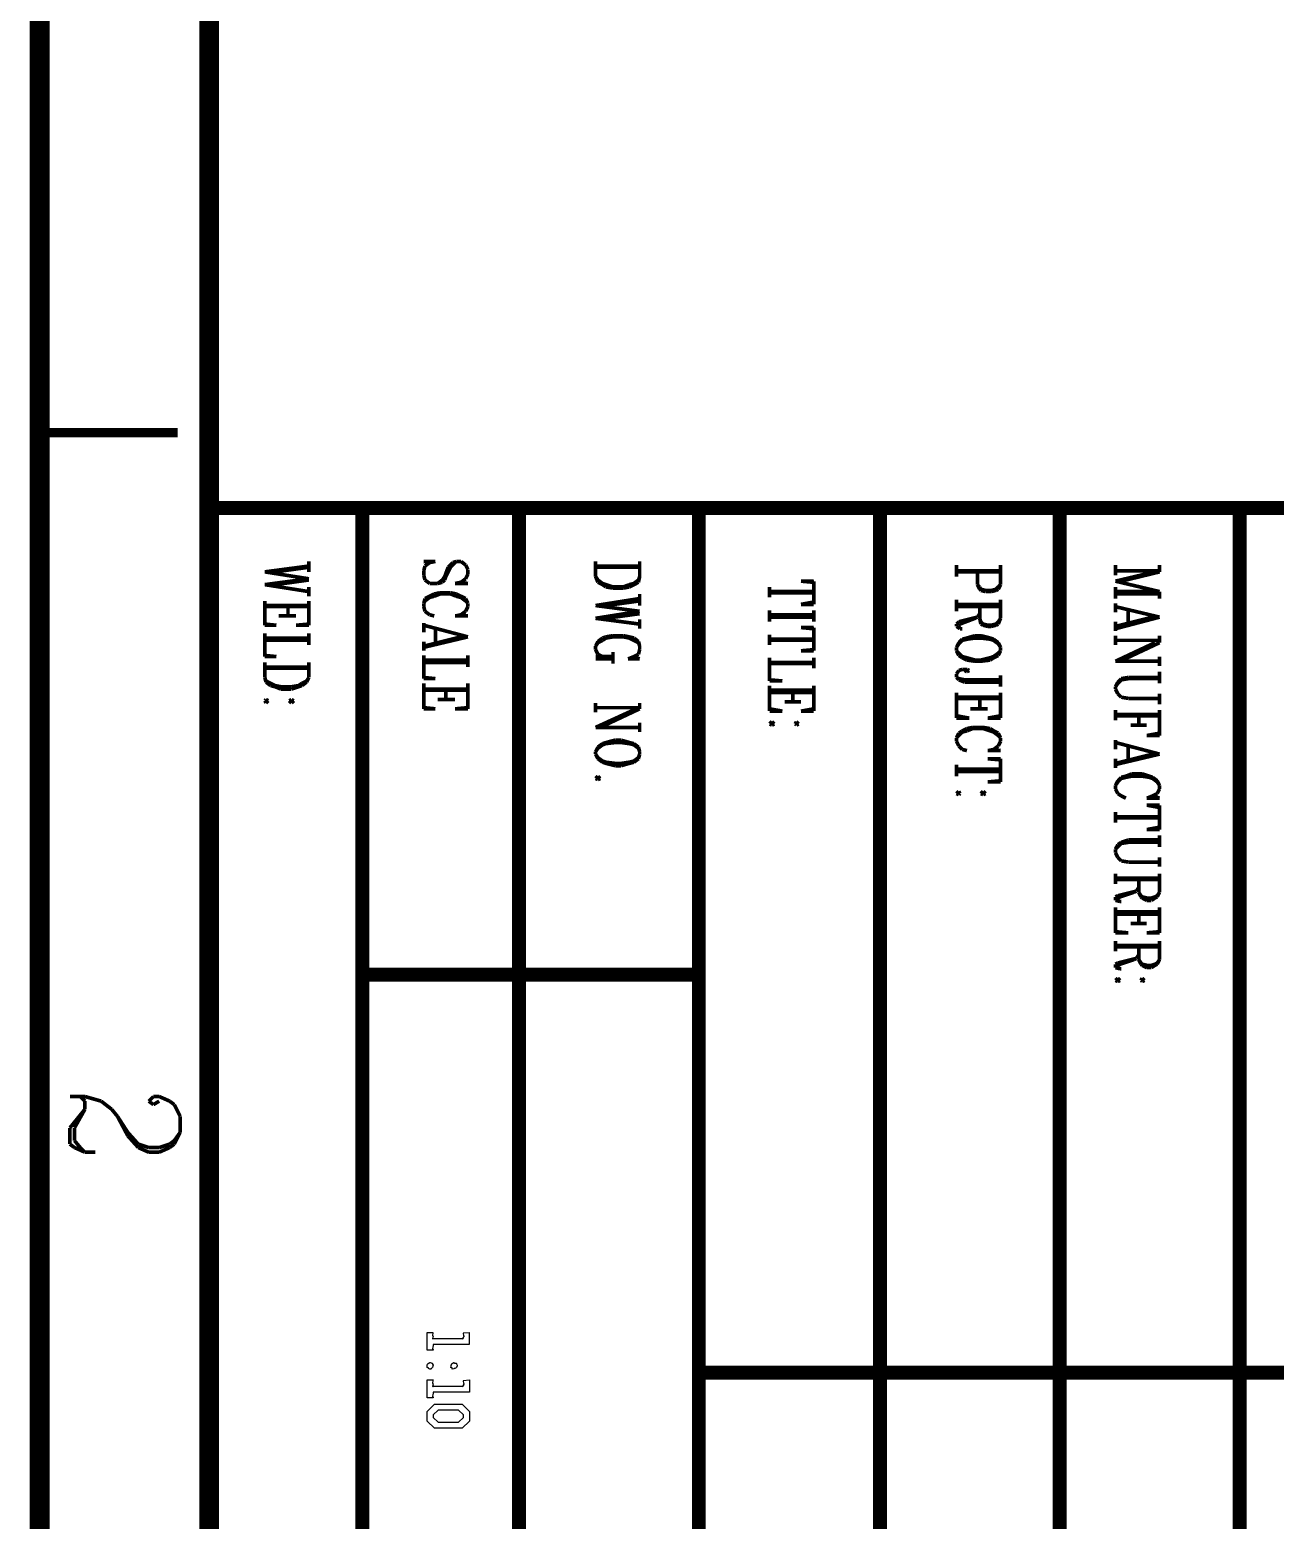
# Model space of a CAD drawing. Extents: x 0.1 to 11.6, y 0.3 to 16.2.
# Drawn here: x 0.141 to 1.929, y 2.727 to 4.867 of the extents above; entities that cross this region are included whole.
import ezdxf

# ---------------------------------------------------------------- set-up
doc = ezdxf.new("R2010")
doc.units = 0
doc.layers.get('0').update_dxf_attribs({"linetype": 'CONTINUOUS'})

msp = doc.modelspace()

# ---------------------------------------------------------------- linework, layer by layer
at = {"color": 0}
for points, const_width in [([(0.155003, 0.310004), (0.155003, 16.22)], 0.028333), ([(0.398329, 0.533311), (0.398329, 16.02)], 0.028333), ([(0.353353, 4.28836), (0.155003, 4.28836)], 0.013333), ([(3.34999, 4.18001), (0.398329, 4.18001)], 0.02), ([(0.618326, 4.18001), (0.618326, 0.533311)], 0.02), ([(0.843317, 4.18001), (0.843317, 0.533311)], 0.02), ([(1.10167, 4.18001), (1.10167, 0.531685)], 0.02), ([(1.36165, 0.531685), (1.36165, 4.18001)], 0.02), ([(1.62001, 0.531685), (1.62001, 4.18001)], 0.02), ([(1.87831, 0.513346), (1.87831, 4.18001)], 0.02), ([(0.541667, 4.09668), (0.478353, 4.08832)], 0.005208), ([(0.541667, 4.07835), (0.478353, 4.08832)], 0.005208), ([(0.541667, 4.095), (0.493326, 4.08832)], 0.005208), ([(0.541667, 4.10335), (0.541667, 4.08832)], 0.005208), ([(0.723307, 4.10335), (0.706651, 4.10335)], 0.005208), ([(0.706651, 4.10335), (0.715007, 4.10167)], 0.005208), ([(0.706651, 4.09), (0.708333, 4.09668)], 0.005208), ([(0.706651, 4.08333), (0.706651, 4.09)], 0.005208), ([(0.708333, 4.09668), (0.715007, 4.10167)], 0.005208), ([(0.715007, 4.10167), (0.723307, 4.10335)], 0.005208), ([(0.741644, 4.095), (0.736654, 4.08165)], 0.005208), ([(0.745008, 4.095), (0.738336, 4.08165)], 0.005208), ([(0.745008, 4.09831), (0.741644, 4.095)], 0.005208), ([(0.748318, 4.10167), (0.745008, 4.09831)], 0.005208), ([(0.748318, 4.09831), (0.745008, 4.095)], 0.005208), ([(0.75331, 4.10335), (0.748318, 4.10167)], 0.005208), ([(0.75331, 4.10335), (0.748318, 4.09831)], 0.005208), ([(0.759983, 4.10335), (0.75331, 4.10335)], 0.005208), ([(0.766656, 4.09831), (0.759983, 4.10335)], 0.005208), ([(0.770019, 4.09169), (0.766656, 4.09831)], 0.005208), ([(0.766656, 4.07835), (0.770019, 4.08501)], 0.005208), ([(0.770019, 4.08501), (0.770019, 4.09169)], 0.005208), ([(0.953342, 4.08165), (0.953342, 4.10335)], 0.005208), ([(1.01666, 4.09668), (0.953342, 4.09668)], 0.005208), ([(1.01666, 4.095), (0.953342, 4.095)], 0.005208), ([(1.01666, 4.10335), (1.01666, 4.08165)], 0.005208), ([(1.47168, 4.09831), (1.47168, 4.08165)], 0.005208), ([(1.535, 4.09), (1.47168, 4.09)], 0.005208), ([(1.535, 4.08832), (1.47168, 4.08832)], 0.005208), ([(1.50168, 4.06999), (1.50168, 4.08832)], 0.005208), ([(1.535, 4.09831), (1.535, 4.06999)], 0.005208), ([(1.69997, 4.09831), (1.69997, 4.08333)], 0.005208), ([(1.76335, 4.09), (1.69997, 4.09)], 0.005208), ([(1.76335, 4.09), (1.69997, 4.07497)], 0.005208), ([(1.76335, 4.08832), (1.70833, 4.07497)], 0.005208), ([(1.76335, 4.09831), (1.76335, 4.08832)], 0.005208), ([(0.541667, 4.07835), (0.478353, 4.06999)], 0.005208), ([(0.541667, 4.06), (0.478353, 4.06999)], 0.005208), ([(0.541667, 4.07667), (0.493326, 4.06999)], 0.005208), ([(0.541667, 4.06668), (0.541667, 4.05333)], 0.005208), ([(0.708333, 4.07667), (0.706651, 4.08333)], 0.005208), ([(0.715007, 4.07167), (0.708333, 4.07667)], 0.005208), ([(0.726671, 4.07167), (0.715007, 4.07167)], 0.005208), ([(0.733344, 4.07667), (0.726671, 4.07167)], 0.005208), ([(0.733344, 4.07335), (0.726671, 4.07167)], 0.005208), ([(0.736654, 4.08165), (0.733344, 4.07667)], 0.005208), ([(0.736654, 4.07667), (0.733344, 4.07335)], 0.005208), ([(0.738336, 4.08165), (0.736654, 4.07667)], 0.005208), ([(0.751682, 4.07167), (0.759983, 4.07335)], 0.005208), ([(0.770019, 4.07167), (0.751682, 4.07167)], 0.005208), ([(0.759983, 4.07335), (0.766656, 4.07835)], 0.005208), ([(0.759983, 4.07335), (0.770019, 4.07167)], 0.005208), ([(0.956651, 4.07335), (0.953342, 4.08165)], 0.005208), ([(0.956651, 4.07667), (0.953342, 4.08165)], 0.005208), ([(0.963325, 4.07167), (0.956651, 4.07667)], 0.005208), ([(0.963325, 4.06999), (0.956651, 4.07335)], 0.005208), ([(0.968317, 4.06999), (0.963325, 4.07167)], 0.005208), ([(0.968317, 4.06668), (0.963325, 4.06999)], 0.005208), ([(0.978353, 4.06668), (0.968317, 4.06999)], 0.005208), ([(0.978353, 4.065), (0.968317, 4.06668)], 0.005208), ([(0.993326, 4.06668), (0.978353, 4.06668)], 0.005208), ([(0.993326, 4.065), (0.978353, 4.065)], 0.005208), ([(1.00168, 4.06999), (0.993326, 4.06668)], 0.005208), ([(1.00168, 4.06668), (0.993326, 4.065)], 0.005208), ([(1.00836, 4.07167), (1.00168, 4.06999)], 0.005208), ([(1.00836, 4.06999), (1.00168, 4.06668)], 0.005208), ([(1.01497, 4.07667), (1.00836, 4.07167)], 0.005208), ([(1.01497, 4.07335), (1.00836, 4.06999)], 0.005208), ([(1.01666, 4.08165), (1.01497, 4.07335)], 0.005208), ([(1.01666, 4.08165), (1.01497, 4.07667)], 0.005208), ([(1.20334, 4.06668), (1.20334, 4.05165)], 0.005208), ([(1.26666, 4.07335), (1.24832, 4.07497)], 0.005208), ([(1.24832, 4.07497), (1.26666, 4.07497)], 0.005208), ([(1.26666, 4.07497), (1.26666, 4.04167)], 0.005208), ([(1.50499, 4.06332), (1.50168, 4.06999)], 0.005208), ([(1.50499, 4.06668), (1.50168, 4.06999)], 0.005208), ([(1.50667, 4.06332), (1.50499, 4.06668)], 0.005208), ([(1.53168, 4.06668), (1.52832, 4.06332)], 0.005208), ([(1.535, 4.06999), (1.53168, 4.06332)], 0.005208), ([(1.535, 4.06999), (1.53168, 4.06668)], 0.005208), ([(1.76335, 4.06), (1.69997, 4.07497)], 0.005208), ([(1.69997, 4.06668), (1.69997, 4.05003)], 0.005208), ([(0.478353, 4.04665), (0.478353, 4.01167)], 0.005208), ([(0.541667, 4.04665), (0.541667, 4.01167)], 0.005208), ([(0.708333, 4.05003), (0.706651, 4.04335)], 0.005208), ([(0.708333, 4.04665), (0.706651, 4.04335)], 0.005208), ([(0.706651, 4.04335), (0.706651, 4.03836)], 0.005208), ([(0.715007, 4.05333), (0.708333, 4.05003)], 0.005208), ([(0.715007, 4.05165), (0.708333, 4.04665)], 0.005208), ([(0.721679, 4.05664), (0.715007, 4.05333)], 0.005208), ([(0.721679, 4.05333), (0.715007, 4.05165)], 0.005208), ([(0.729981, 4.05832), (0.721679, 4.05664)], 0.005208), ([(0.729981, 4.05664), (0.721679, 4.05333)], 0.005208), ([(0.745008, 4.05832), (0.729981, 4.05832)], 0.005208), ([(0.745008, 4.05664), (0.729981, 4.05664)], 0.005208), ([(0.75331, 4.05664), (0.745008, 4.05832)], 0.005208), ([(0.75331, 4.05333), (0.745008, 4.05664)], 0.005208), ([(0.759983, 4.05333), (0.75331, 4.05664)], 0.005208), ([(0.759983, 4.05165), (0.75331, 4.05333)], 0.005208), ([(0.766656, 4.05003), (0.759983, 4.05333)], 0.005208), ([(0.766656, 4.04665), (0.759983, 4.05165)], 0.005208), ([(0.770019, 4.04335), (0.766656, 4.05003)], 0.005208), ([(0.770019, 4.04335), (0.766656, 4.04665)], 0.005208), ([(0.770019, 4.03836), (0.770019, 4.04335)], 0.005208), ([(1.01666, 4.05003), (0.953342, 4.03999)], 0.005208), ([(1.01666, 4.04665), (0.968317, 4.03999)], 0.005208), ([(1.01666, 4.05664), (1.01666, 4.03999)], 0.005208), ([(1.26666, 4.06), (1.20334, 4.06)], 0.005208), ([(1.26666, 4.05832), (1.20334, 4.05832)], 0.005208), ([(1.24832, 4.04167), (1.26666, 4.04497)], 0.005208), ([(1.47168, 4.04833), (1.47168, 4.03168)], 0.005208), ([(1.50667, 4.06168), (1.50499, 4.06332)], 0.005208), ([(1.51335, 4.06168), (1.50667, 4.06332)], 0.005208), ([(1.51335, 4.06), (1.50667, 4.06168)], 0.005208), ([(1.52165, 4.06168), (1.51335, 4.06168)], 0.005208), ([(1.52165, 4.06), (1.51335, 4.06)], 0.005208), ([(1.52832, 4.06332), (1.52165, 4.06168)], 0.005208), ([(1.52832, 4.06168), (1.52165, 4.06)], 0.005208), ([(1.53168, 4.06332), (1.52832, 4.06168)], 0.005208), ([(1.535, 4.04833), (1.535, 4.02165)], 0.005208), ([(1.76335, 4.06), (1.69997, 4.06)], 0.005208), ([(1.76335, 4.05664), (1.69997, 4.05664)], 0.005208), ([(1.69997, 4.04335), (1.69997, 4.03)], 0.005208), ([(1.76335, 4.06), (1.76335, 4.05003)], 0.005208), ([(0.541667, 4.03999), (0.478353, 4.03999)], 0.005208), ([(0.541667, 4.03836), (0.478353, 4.03836)], 0.005208), ([(0.523329, 4.02501), (0.498318, 4.02501)], 0.005208), ([(0.511664, 4.03836), (0.511664, 4.02501)], 0.005208), ([(0.706651, 4.03836), (0.708333, 4.03168)], 0.005208), ([(0.708333, 4.03168), (0.715007, 4.02669)], 0.005208), ([(0.715007, 4.02669), (0.721679, 4.02501)], 0.005208), ([(0.759983, 4.02669), (0.751682, 4.02501)], 0.005208), ([(0.751682, 4.02501), (0.770019, 4.02501)], 0.005208), ([(0.759983, 4.02669), (0.766656, 4.03168)], 0.005208), ([(0.770019, 4.02501), (0.759983, 4.02669)], 0.005208), ([(0.766656, 4.03168), (0.770019, 4.03836)], 0.005208), ([(1.01666, 4.03168), (0.953342, 4.03999)], 0.005208), ([(1.01666, 4.03168), (0.953342, 4.02165)], 0.005208), ([(1.01666, 4.01335), (0.953342, 4.02165)], 0.005208), ([(1.01666, 4.02832), (0.968317, 4.02165)], 0.005208), ([(1.20334, 4.03331), (1.20334, 4.01665)], 0.005208), ([(1.26666, 4.02669), (1.20334, 4.02669)], 0.005208), ([(1.26666, 4.02333), (1.20334, 4.02333)], 0.005208), ([(1.26666, 4.04167), (1.24832, 4.04167)], 0.005208), ([(1.26666, 4.03331), (1.26666, 4.01665)], 0.005208), ([(1.535, 4.04167), (1.47168, 4.04167)], 0.005208), ([(1.535, 4.03836), (1.47168, 4.03836)], 0.005208), ([(1.49501, 4.02165), (1.47499, 4.01665)], 0.005208), ([(1.49832, 4.02165), (1.47667, 4.01335)], 0.005208), ([(1.50168, 4.02333), (1.49501, 4.02165)], 0.005208), ([(1.50168, 4.02333), (1.49832, 4.02165)], 0.005208), ([(1.50499, 4.02832), (1.50168, 4.02333)], 0.005208), ([(1.50499, 4.02165), (1.50499, 4.03836)], 0.005208), ([(1.50667, 4.01335), (1.50499, 4.02165)], 0.005208), ([(1.50667, 4.01665), (1.50499, 4.02165)], 0.005208), ([(1.535, 4.02165), (1.53168, 4.01335)], 0.005208), ([(1.535, 4.02165), (1.53168, 4.01665)], 0.005208), ([(1.76335, 4.02333), (1.69997, 4.03836)], 0.005208), ([(1.76335, 4.02333), (1.69997, 4.00667)], 0.005208), ([(1.75331, 4.02333), (1.69997, 4.00999)], 0.005208), ([(1.71832, 4.035), (1.71832, 4.01335)], 0.005208), ([(0.495008, 4.01167), (0.478353, 4.01335)], 0.005208), ([(0.478353, 4.01167), (0.495008, 4.01167)], 0.005208), ([(0.478353, 4), (0.478353, 3.96669)], 0.005208), ([(0.523329, 4.01167), (0.541667, 4.01335)], 0.005208), ([(0.541667, 4.01167), (0.523329, 4.01167)], 0.005208), ([(0.541667, 4), (0.541667, 3.98335)], 0.005208), ([(0.706651, 4.01497), (0.706651, 4.00168)], 0.005208), ([(0.770019, 3.99501), (0.706651, 4.01167)], 0.005208), ([(0.723307, 4.00667), (0.723307, 3.98665)], 0.005208), ([(1.01666, 4.02001), (1.01666, 4.00667)], 0.005208), ([(1.26666, 4.00667), (1.24832, 4.00836)], 0.005208), ([(1.24832, 4.00836), (1.26666, 4.00836)], 0.005208), ([(1.26666, 4.00836), (1.26666, 3.97499)], 0.005208), ([(1.47499, 4.01665), (1.47168, 4.01335)], 0.005208), ([(1.47168, 4.01335), (1.47168, 4.00999)], 0.005208), ([(1.47168, 4.00999), (1.47667, 4.00667)], 0.005208), ([(1.47667, 4.01335), (1.47499, 4.01167)], 0.005208), ([(1.47499, 4.01167), (1.47499, 4.00999)], 0.005208), ([(1.47499, 4.00999), (1.47667, 4.00667)], 0.005208), ([(1.47667, 4.00667), (1.47999, 4.00667)], 0.005208), ([(1.50999, 4.01335), (1.50667, 4.01665)], 0.005208), ([(1.50999, 4.01167), (1.50667, 4.01335)], 0.005208), ([(1.51665, 4.01167), (1.50999, 4.01335)], 0.005208), ([(1.51665, 4.00999), (1.50999, 4.01167)], 0.005208), ([(1.52165, 4.01167), (1.51665, 4.01167)], 0.005208), ([(1.52165, 4.00999), (1.51665, 4.00999)], 0.005208), ([(1.52832, 4.01335), (1.52165, 4.01167)], 0.005208), ([(1.52832, 4.01167), (1.52165, 4.00999)], 0.005208), ([(1.53168, 4.01665), (1.52832, 4.01335)], 0.005208), ([(1.53168, 4.01335), (1.52832, 4.01167)], 0.005208), ([(1.69997, 4.01665), (1.69997, 4.00331)], 0.005208), ([(0.541667, 3.99333), (0.478353, 3.99333)], 0.005208), ([(0.541667, 3.99001), (0.478353, 3.99001)], 0.005208), ([(0.770019, 3.99501), (0.706651, 3.97999)], 0.005208), ([(0.759983, 3.99501), (0.706651, 3.98167)], 0.005208), ([(0.706651, 3.98833), (0.706651, 3.97499)], 0.005208), ([(0.956651, 3.98833), (0.953342, 3.98167)], 0.005208), ([(0.956651, 3.98665), (0.953342, 3.98167)], 0.005208), ([(0.953342, 3.98167), (0.953342, 3.97667)], 0.005208), ([(0.963325, 3.99333), (0.956651, 3.98833)], 0.005208), ([(0.963325, 3.99001), (0.956651, 3.98665)], 0.005208), ([(0.968317, 3.99501), (0.963325, 3.99333)], 0.005208), ([(0.968317, 3.99333), (0.963325, 3.99001)], 0.005208), ([(0.978353, 3.99669), (0.968317, 3.99501)], 0.005208), ([(0.978353, 3.99501), (0.968317, 3.99333)], 0.005208), ([(0.993326, 3.99669), (0.978353, 3.99669)], 0.005208), ([(0.993326, 3.99501), (0.978353, 3.99501)], 0.005208), ([(1.00168, 3.99501), (0.993326, 3.99669)], 0.005208), ([(1.00168, 3.99333), (0.993326, 3.99501)], 0.005208), ([(1.00836, 3.99333), (1.00168, 3.99501)], 0.005208), ([(1.00836, 3.99001), (1.00168, 3.99333)], 0.005208), ([(1.01497, 3.98833), (1.00836, 3.99333)], 0.005208), ([(1.01497, 3.98665), (1.00836, 3.99001)], 0.005208), ([(1.01666, 3.98167), (1.01497, 3.98833)], 0.005208), ([(1.01666, 3.98167), (1.01497, 3.98665)], 0.005208), ([(1.01666, 3.97667), (1.01666, 3.98167)], 0.005208), ([(1.20334, 3.99832), (1.20334, 3.98335)], 0.005208), ([(1.26666, 3.99164), (1.20334, 3.99164)], 0.005208), ([(1.26666, 3.99001), (1.20334, 3.99001)], 0.005208), ([(1.47499, 3.98665), (1.47168, 3.97999)], 0.005208), ([(1.47499, 3.98503), (1.47168, 3.97999)], 0.005208), ([(1.47168, 3.97999), (1.47168, 3.97499)], 0.005208), ([(1.47999, 3.99164), (1.47499, 3.98665)], 0.005208), ([(1.47999, 3.99001), (1.47499, 3.98503)], 0.005208), ([(1.48665, 3.99333), (1.47999, 3.99164)], 0.005208), ([(1.48665, 3.99164), (1.47999, 3.99001)], 0.005208), ([(1.49832, 3.99669), (1.48665, 3.99333)], 0.005208), ([(1.49832, 3.99333), (1.48665, 3.99164)], 0.005208), ([(1.50667, 3.99669), (1.49832, 3.99669)], 0.005208), ([(1.50667, 3.99333), (1.49832, 3.99333)], 0.005208), ([(1.52001, 3.99333), (1.50667, 3.99669)], 0.005208), ([(1.52001, 3.99164), (1.50667, 3.99333)], 0.005208), ([(1.52501, 3.99164), (1.52001, 3.99333)], 0.005208), ([(1.52501, 3.99001), (1.52001, 3.99164)], 0.005208), ([(1.53168, 3.98665), (1.52501, 3.99164)], 0.005208), ([(1.53168, 3.98503), (1.52501, 3.99001)], 0.005208), ([(1.535, 3.97999), (1.53168, 3.98665)], 0.005208), ([(1.535, 3.97999), (1.53168, 3.98503)], 0.005208), ([(1.535, 3.97499), (1.535, 3.97999)], 0.005208), ([(1.69997, 3.99669), (1.69997, 3.98335)], 0.005208), ([(1.76335, 3.99001), (1.69997, 3.99001)], 0.005208), ([(1.75667, 3.98665), (1.69997, 3.96001)], 0.005208), ([(1.76335, 3.98665), (1.70665, 3.96001)], 0.005208), ([(1.76335, 3.99669), (1.76335, 3.98665)], 0.005208), ([(0.495008, 3.96669), (0.478353, 3.96832)], 0.005208), ([(0.478353, 3.96669), (0.495008, 3.96669)], 0.005208), ([(0.478353, 3.93668), (0.478353, 3.95833)], 0.005208), ([(0.541667, 3.95833), (0.541667, 3.93668)], 0.005208), ([(0.706651, 3.96832), (0.706651, 3.935)], 0.005208), ([(0.770019, 3.96164), (0.706651, 3.96164)], 0.005208), ([(0.770019, 3.95833), (0.706651, 3.95833)], 0.005208), ([(0.770019, 3.96832), (0.770019, 3.95167)], 0.005208), ([(0.953342, 3.97667), (0.956651, 3.97)], 0.005208), ([(0.978353, 3.96669), (0.953342, 3.96669)], 0.005208), ([(0.978353, 3.96332), (0.953342, 3.96332)], 0.005208), ([(0.956651, 3.97), (0.963325, 3.96669)], 0.005208), ([(0.978353, 3.97331), (0.978353, 3.95665)], 0.005208), ([(1.00836, 3.96669), (1, 3.96332)], 0.005208), ([(1, 3.96332), (1.01666, 3.96332)], 0.005208), ([(1.00836, 3.96669), (1.01497, 3.97)], 0.005208), ([(1.01666, 3.96332), (1.00836, 3.96669)], 0.005208), ([(1.01497, 3.97), (1.01666, 3.97667)], 0.005208), ([(1.20334, 3.965), (1.20334, 3.93164)], 0.005208), ([(1.26666, 3.95833), (1.20334, 3.95833)], 0.005208), ([(1.26666, 3.95665), (1.20334, 3.95665)], 0.005208), ([(1.24832, 3.97499), (1.26666, 3.97667)], 0.005208), ([(1.26666, 3.97499), (1.24832, 3.97499)], 0.005208), ([(1.26666, 3.965), (1.26666, 3.94997)], 0.005208), ([(1.47168, 3.97499), (1.47499, 3.96832)], 0.005208), ([(1.47168, 3.97499), (1.47499, 3.97168)], 0.005208), ([(1.47499, 3.97168), (1.47999, 3.96669)], 0.005208), ([(1.47499, 3.96832), (1.47999, 3.965)], 0.005208), ([(1.47999, 3.96669), (1.48665, 3.965)], 0.005208), ([(1.47999, 3.965), (1.48665, 3.96164)], 0.005208), ([(1.48665, 3.965), (1.49832, 3.96164)], 0.005208), ([(1.48665, 3.96164), (1.49832, 3.96001)], 0.005208), ([(1.49832, 3.96164), (1.50667, 3.96164)], 0.005208), ([(1.49832, 3.96001), (1.50667, 3.96001)], 0.005208), ([(1.50667, 3.96164), (1.52001, 3.965)], 0.005208), ([(1.50667, 3.96001), (1.52001, 3.96164)], 0.005208), ([(1.52001, 3.965), (1.52501, 3.96669)], 0.005208), ([(1.52001, 3.96164), (1.52501, 3.965)], 0.005208), ([(1.52501, 3.96669), (1.53168, 3.97168)], 0.005208), ([(1.52501, 3.965), (1.53168, 3.96832)], 0.005208), ([(1.53168, 3.96832), (1.535, 3.97499)], 0.005208), ([(1.53168, 3.97168), (1.535, 3.97499)], 0.005208), ([(1.76335, 3.96001), (1.69997, 3.96001)], 0.005208), ([(1.76335, 3.96669), (1.76335, 3.95335)], 0.005208), ([(0.541667, 3.95167), (0.478353, 3.95167)], 0.005208), ([(0.541667, 3.94997), (0.478353, 3.94997)], 0.005208), ([(0.479981, 3.93001), (0.478353, 3.93668)], 0.005208), ([(0.479981, 3.93164), (0.478353, 3.93668)], 0.005208), ([(0.541667, 3.93668), (0.538357, 3.93001)], 0.005208), ([(0.541667, 3.93668), (0.538357, 3.93164)], 0.005208), ([(0.723307, 3.935), (0.706651, 3.93668)], 0.005208), ([(1.47168, 3.94168), (1.47499, 3.94667)], 0.005208), ([(1.47168, 3.93668), (1.47168, 3.94168)], 0.005208), ([(1.47499, 3.93332), (1.47168, 3.93668)], 0.005208), ([(1.47499, 3.935), (1.47168, 3.93668)], 0.005208), ([(1.47499, 3.94667), (1.47999, 3.94835)], 0.005208), ([(1.47999, 3.94835), (1.48665, 3.94835)], 0.005208), ([(1.48665, 3.94499), (1.48335, 3.94667)], 0.005208), ([(1.48665, 3.94835), (1.49001, 3.94667)], 0.005208), ([(1.49001, 3.94667), (1.48665, 3.94499)], 0.005208), ([(1.535, 3.94), (1.535, 3.92333)], 0.005208), ([(1.71832, 3.93668), (1.70833, 3.935)], 0.005208), ([(1.76335, 3.93668), (1.71832, 3.93668)], 0.005208), ([(1.76335, 3.94499), (1.76335, 3.92833)], 0.005208), ([(0.486654, 3.92833), (0.479981, 3.93164)], 0.005208), ([(0.486654, 3.92503), (0.479981, 3.93001)], 0.005208), ([(0.493326, 3.92503), (0.486654, 3.92833)], 0.005208), ([(0.493326, 3.92333), (0.486654, 3.92503)], 0.005208), ([(0.501682, 3.92333), (0.493326, 3.92503)], 0.005208), ([(0.501682, 3.91997), (0.493326, 3.92333)], 0.005208), ([(0.516656, 3.92333), (0.501682, 3.92333)], 0.005208), ([(0.516656, 3.91997), (0.501682, 3.91997)], 0.005208), ([(0.526693, 3.92503), (0.516656, 3.92333)], 0.005208), ([(0.526693, 3.92333), (0.516656, 3.91997)], 0.005208), ([(0.531685, 3.92833), (0.526693, 3.92503)], 0.005208), ([(0.531685, 3.92503), (0.526693, 3.92333)], 0.005208), ([(0.538357, 3.93164), (0.531685, 3.92833)], 0.005208), ([(0.538357, 3.93001), (0.531685, 3.92503)], 0.005208), ([(0.706651, 3.935), (0.723307, 3.935)], 0.005208), ([(0.706651, 3.92833), (0.706651, 3.89165)], 0.005208), ([(0.770019, 3.91997), (0.706651, 3.91997)], 0.005208), ([(0.770019, 3.91835), (0.706651, 3.91835)], 0.005208), ([(0.738336, 3.91835), (0.738336, 3.905)], 0.005208), ([(0.770019, 3.92833), (0.770019, 3.89165)], 0.005208), ([(1.22168, 3.93164), (1.20334, 3.93332)], 0.005208), ([(1.20334, 3.93164), (1.22168, 3.93164)], 0.005208), ([(1.20334, 3.92503), (1.20334, 3.88835)], 0.005208), ([(1.26666, 3.91835), (1.20334, 3.91835)], 0.005208), ([(1.26666, 3.91499), (1.20334, 3.91499)], 0.005208), ([(1.23665, 3.91499), (1.23665, 3.90169)], 0.005208), ([(1.26666, 3.92503), (1.26666, 3.88835)], 0.005208), ([(1.47168, 3.91499), (1.47168, 3.87831)], 0.005208), ([(1.48335, 3.93332), (1.47499, 3.935)], 0.005208), ([(1.48335, 3.93001), (1.47499, 3.93332)], 0.005208), ([(1.535, 3.93332), (1.48335, 3.93332)], 0.005208), ([(1.535, 3.93001), (1.48335, 3.93001)], 0.005208), ([(1.535, 3.91499), (1.535, 3.87831)], 0.005208), ([(1.70335, 3.93001), (1.69997, 3.92333)], 0.005208), ([(1.70335, 3.92833), (1.69997, 3.92333)], 0.005208), ([(1.69997, 3.92333), (1.69997, 3.91997)], 0.005208), ([(1.69997, 3.91997), (1.70335, 3.91336)], 0.005208), ([(1.70833, 3.935), (1.70335, 3.93001)], 0.005208), ([(1.70833, 3.93332), (1.70335, 3.92833)], 0.005208), ([(1.71832, 3.935), (1.70833, 3.93332)], 0.005208), ([(1.76335, 3.935), (1.71832, 3.935)], 0.005208), ([(0.479981, 3.905), (0.478353, 3.90332)], 0.005208), ([(0.478353, 3.90332), (0.479981, 3.90001)], 0.005208), ([(0.483344, 3.90332), (0.479981, 3.905)], 0.005208), ([(0.479981, 3.90001), (0.483344, 3.90332)], 0.005208), ([(0.516656, 3.905), (0.513346, 3.90332)], 0.005208), ([(0.513346, 3.90332), (0.516656, 3.90001)], 0.005208), ([(0.520019, 3.90332), (0.516656, 3.905)], 0.005208), ([(0.516656, 3.90001), (0.520019, 3.90332)], 0.005208), ([(0.723307, 3.89165), (0.706651, 3.89333)], 0.005208), ([(0.751682, 3.905), (0.726671, 3.905)], 0.005208), ([(0.751682, 3.89165), (0.770019, 3.89333)], 0.005208), ([(0.953342, 3.90001), (0.953342, 3.88667)], 0.005208), ([(1.01666, 3.89333), (0.953342, 3.89333)], 0.005208), ([(1.01666, 3.90001), (1.01666, 3.89165)], 0.005208), ([(1.24832, 3.90169), (1.22499, 3.90169)], 0.005208), ([(1.535, 3.90831), (1.47168, 3.90831)], 0.005208), ([(1.535, 3.90668), (1.47168, 3.90668)], 0.005208), ([(1.50499, 3.90668), (1.50499, 3.89165)], 0.005208), ([(1.70335, 3.91336), (1.70833, 3.90831)], 0.005208), ([(1.70833, 3.90831), (1.71832, 3.90668)], 0.005208), ([(1.71832, 3.90668), (1.76335, 3.90668)], 0.005208), ([(1.76335, 3.91336), (1.76335, 3.89833)], 0.005208), ([(0.706651, 3.89165), (0.723307, 3.89165)], 0.005208), ([(0.770019, 3.89165), (0.751682, 3.89165)], 0.005208), ([(1.01166, 3.89165), (0.953342, 3.86501)], 0.005208), ([(1.01666, 3.89165), (0.960015, 3.86501)], 0.005208), ([(1.01666, 3.87169), (1.01666, 3.85835)], 0.005208), ([(1.22168, 3.88835), (1.20334, 3.89165)], 0.005208), ([(1.20334, 3.88835), (1.22168, 3.88835)], 0.005208), ([(1.20665, 3.87332), (1.20334, 3.87001)], 0.005208), ([(1.21002, 3.87001), (1.20665, 3.87332)], 0.005208), ([(1.24164, 3.87332), (1.24002, 3.87001)], 0.005208), ([(1.24501, 3.87001), (1.24164, 3.87332)], 0.005208), ([(1.24832, 3.88835), (1.26666, 3.89165)], 0.005208), ([(1.26666, 3.88835), (1.24832, 3.88835)], 0.005208), ([(1.49001, 3.87831), (1.47168, 3.88167)], 0.005208), ([(1.47168, 3.87831), (1.49001, 3.87831)], 0.005208), ([(1.51665, 3.89165), (1.49164, 3.89165)], 0.005208), ([(1.51665, 3.87831), (1.535, 3.88167)], 0.005208), ([(1.535, 3.87831), (1.51665, 3.87831)], 0.005208), ([(1.69997, 3.88997), (1.69997, 3.875)], 0.005208), ([(1.76335, 3.88336), (1.69997, 3.88336)], 0.005208), ([(1.76335, 3.88167), (1.69997, 3.88167)], 0.005208), ([(1.73335, 3.88167), (1.73335, 3.86833)], 0.005208), ([(1.76335, 3.88997), (1.76335, 3.85335)], 0.005208), ([(1.01666, 3.86501), (0.953342, 3.86501)], 0.005208), ([(1.20334, 3.87001), (1.20665, 3.86833)], 0.005208), ([(1.20665, 3.86833), (1.21002, 3.87001)], 0.005208), ([(1.24002, 3.87001), (1.24164, 3.86833)], 0.005208), ([(1.24164, 3.86833), (1.24501, 3.87001)], 0.005208), ([(1.47499, 3.85667), (1.47168, 3.84999)], 0.005208), ([(1.47499, 3.85335), (1.47168, 3.84999)], 0.005208), ([(1.47168, 3.84999), (1.47168, 3.845)], 0.005208), ([(1.47999, 3.86003), (1.47499, 3.85667)], 0.005208), ([(1.47999, 3.85835), (1.47499, 3.85335)], 0.005208), ([(1.48665, 3.86333), (1.47999, 3.86003)], 0.005208), ([(1.48665, 3.86003), (1.47999, 3.85835)], 0.005208), ([(1.49501, 3.86501), (1.48665, 3.86333)], 0.005208), ([(1.49501, 3.86333), (1.48665, 3.86003)], 0.005208), ([(1.50999, 3.86501), (1.49501, 3.86501)], 0.005208), ([(1.50999, 3.86333), (1.49501, 3.86333)], 0.005208), ([(1.52001, 3.86333), (1.50999, 3.86501)], 0.005208), ([(1.52001, 3.86003), (1.50999, 3.86333)], 0.005208), ([(1.52501, 3.86003), (1.52001, 3.86333)], 0.005208), ([(1.52501, 3.85835), (1.52001, 3.86003)], 0.005208), ([(1.53168, 3.85667), (1.52501, 3.86003)], 0.005208), ([(1.53168, 3.85335), (1.52501, 3.85835)], 0.005208), ([(1.535, 3.84999), (1.53168, 3.85667)], 0.005208), ([(1.535, 3.84999), (1.53168, 3.85335)], 0.005208), ([(1.535, 3.845), (1.535, 3.84999)], 0.005208), ([(1.74501, 3.86833), (1.72168, 3.86833)], 0.005208), ([(1.74501, 3.85335), (1.76335, 3.85667)], 0.005208), ([(1.76335, 3.85335), (1.74501, 3.85335)], 0.005208), ([(0.956651, 3.83664), (0.953342, 3.83003)], 0.005208), ([(0.956651, 3.83501), (0.953342, 3.83003)], 0.005208), ([(0.953342, 3.83003), (0.953342, 3.82667)], 0.005208), ([(0.963325, 3.84169), (0.956651, 3.83664)], 0.005208), ([(0.963325, 3.84), (0.956651, 3.83501)], 0.005208), ([(0.968317, 3.84332), (0.963325, 3.84169)], 0.005208), ([(0.968317, 3.84169), (0.963325, 3.84)], 0.005208), ([(0.981663, 3.84668), (0.968317, 3.84332)], 0.005208), ([(0.981663, 3.84332), (0.968317, 3.84169)], 0.005208), ([(0.990018, 3.84668), (0.981663, 3.84668)], 0.005208), ([(0.990018, 3.84332), (0.981663, 3.84332)], 0.005208), ([(1.00168, 3.84332), (0.990018, 3.84668)], 0.005208), ([(1.00168, 3.84169), (0.990018, 3.84332)], 0.005208), ([(1.00836, 3.84169), (1.00168, 3.84332)], 0.005208), ([(1.00836, 3.84), (1.00168, 3.84169)], 0.005208), ([(1.01497, 3.83664), (1.00836, 3.84169)], 0.005208), ([(1.01497, 3.83501), (1.00836, 3.84)], 0.005208), ([(1.01666, 3.83003), (1.01497, 3.83664)], 0.005208), ([(1.01666, 3.83003), (1.01497, 3.83501)], 0.005208), ([(1.01666, 3.82667), (1.01666, 3.83003)], 0.005208), ([(1.47168, 3.845), (1.47499, 3.83832)], 0.005208), ([(1.47499, 3.83832), (1.47999, 3.83333)], 0.005208), ([(1.47999, 3.83333), (1.48665, 3.83165)], 0.005208), ([(1.52501, 3.83333), (1.51665, 3.83165)], 0.005208), ([(1.51665, 3.83165), (1.535, 3.83165)], 0.005208), ([(1.52501, 3.83333), (1.53168, 3.83832)], 0.005208), ([(1.535, 3.83165), (1.52501, 3.83333)], 0.005208), ([(1.53168, 3.83832), (1.535, 3.845)], 0.005208), ([(1.69997, 3.84668), (1.69997, 3.83333)], 0.005208), ([(1.76335, 3.82667), (1.69997, 3.84332)], 0.005208), ([(1.71832, 3.83832), (1.71832, 3.81836)], 0.005208), ([(0.953342, 3.82667), (0.956651, 3.81999)], 0.005208), ([(0.953342, 3.82667), (0.956651, 3.82167)], 0.005208), ([(0.956651, 3.82167), (0.963325, 3.81668)], 0.005208), ([(0.956651, 3.81999), (0.963325, 3.815)], 0.005208), ([(0.963325, 3.81668), (0.968317, 3.815)], 0.005208), ([(0.963325, 3.815), (0.968317, 3.81332)], 0.005208), ([(0.968317, 3.815), (0.981663, 3.81332)], 0.005208), ([(0.968317, 3.81332), (0.981663, 3.81)], 0.005208), ([(0.981663, 3.81332), (0.990018, 3.81332)], 0.005208), ([(0.981663, 3.81), (0.990018, 3.81)], 0.005208), ([(0.990018, 3.81332), (1.00168, 3.815)], 0.005208), ([(0.990018, 3.81), (1.00168, 3.81332)], 0.005208), ([(1.00168, 3.815), (1.00836, 3.81668)], 0.005208), ([(1.00168, 3.81332), (1.00836, 3.815)], 0.005208), ([(1.00836, 3.81668), (1.01497, 3.82167)], 0.005208), ([(1.00836, 3.815), (1.01497, 3.81999)], 0.005208), ([(1.01497, 3.81999), (1.01666, 3.82667)], 0.005208), ([(1.01497, 3.82167), (1.01666, 3.82667)], 0.005208), ([(1.47168, 3.81168), (1.47168, 3.79497)], 0.005208), ([(1.535, 3.81836), (1.51665, 3.81999)], 0.005208), ([(1.51665, 3.81999), (1.535, 3.81999)], 0.005208), ([(1.535, 3.81999), (1.535, 3.78668)], 0.005208), ([(1.76335, 3.82667), (1.69997, 3.81168)], 0.005208), ([(1.75331, 3.82667), (1.69997, 3.81332)], 0.005208), ([(1.69997, 3.81999), (1.69997, 3.80664)], 0.005208), ([(0.956651, 3.79497), (0.953342, 3.79167)], 0.005208), ([(0.953342, 3.79167), (0.956651, 3.78999)], 0.005208), ([(0.960015, 3.79167), (0.956651, 3.79497)], 0.005208), ([(0.956651, 3.78999), (0.960015, 3.79167)], 0.005208), ([(1.535, 3.80501), (1.47168, 3.80501)], 0.005208), ([(1.535, 3.80165), (1.47168, 3.80165)], 0.005208), ([(1.51665, 3.78668), (1.535, 3.78836)], 0.005208), ([(1.535, 3.78668), (1.51665, 3.78668)], 0.005208), ([(1.70335, 3.78836), (1.69997, 3.78168)], 0.005208), ([(1.70335, 3.78668), (1.69997, 3.78168)], 0.005208), ([(1.70833, 3.79335), (1.70335, 3.78836)], 0.005208), ([(1.70833, 3.79167), (1.70335, 3.78668)], 0.005208), ([(1.715, 3.79497), (1.70833, 3.79335)], 0.005208), ([(1.715, 3.79335), (1.70833, 3.79167)], 0.005208), ([(1.72331, 3.79833), (1.715, 3.79497)], 0.005208), ([(1.72331, 3.79497), (1.715, 3.79335)], 0.005208), ([(1.73833, 3.79833), (1.72331, 3.79833)], 0.005208), ([(1.73833, 3.79497), (1.72331, 3.79497)], 0.005208), ([(1.74832, 3.79497), (1.73833, 3.79833)], 0.005208), ([(1.74832, 3.79335), (1.73833, 3.79497)], 0.005208), ([(1.75331, 3.79335), (1.74832, 3.79497)], 0.005208), ([(1.75331, 3.79167), (1.74832, 3.79335)], 0.005208), ([(1.75999, 3.78836), (1.75331, 3.79335)], 0.005208), ([(1.75999, 3.78668), (1.75331, 3.79167)], 0.005208), ([(1.76335, 3.78168), (1.75999, 3.78836)], 0.005208), ([(1.76335, 3.78168), (1.75999, 3.78668)], 0.005208), ([(1.47499, 3.77333), (1.47168, 3.77001)], 0.005208), ([(1.47168, 3.77001), (1.47499, 3.76833)], 0.005208), ([(1.47667, 3.77001), (1.47499, 3.77333)], 0.005208), ([(1.47499, 3.76833), (1.47667, 3.77001)], 0.005208), ([(1.50999, 3.77333), (1.50667, 3.77001)], 0.005208), ([(1.50667, 3.77001), (1.50999, 3.76833)], 0.005208), ([(1.51335, 3.77001), (1.50999, 3.77333)], 0.005208), ([(1.50999, 3.76833), (1.51335, 3.77001)], 0.005208), ([(1.69997, 3.78168), (1.69997, 3.77669)], 0.005208), ([(1.69997, 3.77669), (1.70335, 3.77001)], 0.005208), ([(1.70335, 3.77001), (1.70833, 3.76665)], 0.005208), ([(1.70833, 3.76665), (1.715, 3.76335)], 0.005208), ([(1.75331, 3.76665), (1.74501, 3.76335)], 0.005208), ([(1.75331, 3.76665), (1.75999, 3.77001)], 0.005208), ([(1.76335, 3.76335), (1.75331, 3.76665)], 0.005208), ([(1.75999, 3.77001), (1.76335, 3.77669)], 0.005208), ([(1.76335, 3.77669), (1.76335, 3.78168)], 0.005208), ([(1.69997, 3.74333), (1.69997, 3.72835)], 0.005208), ([(1.74501, 3.76335), (1.76335, 3.76335)], 0.005208), ([(1.76335, 3.75), (1.74501, 3.75331)], 0.005208), ([(1.74501, 3.75331), (1.76335, 3.75331)], 0.005208), ([(1.76335, 3.75331), (1.76335, 3.71832)], 0.005208), ([(1.76335, 3.73665), (1.69997, 3.73665)], 0.005208), ([(1.76335, 3.73503), (1.69997, 3.73503)], 0.005208), ([(1.74501, 3.71832), (1.76335, 3.72168)], 0.005208), ([(1.70833, 3.69997), (1.70335, 3.69667)], 0.005208), ([(1.71832, 3.70335), (1.70833, 3.69997)], 0.005208), ([(1.71832, 3.69997), (1.70833, 3.69835)], 0.005208), ([(1.76335, 3.70335), (1.71832, 3.70335)], 0.005208), ([(1.76335, 3.69997), (1.71832, 3.69997)], 0.005208), ([(1.76335, 3.71832), (1.74501, 3.71832)], 0.005208), ([(1.76335, 3.71001), (1.76335, 3.69336)], 0.005208), ([(1.70335, 3.69667), (1.69997, 3.69)], 0.005208), ([(1.70335, 3.69336), (1.69997, 3.69)], 0.005208), ([(1.69997, 3.69), (1.69997, 3.685)], 0.005208), ([(1.69997, 3.685), (1.70335, 3.67833)], 0.005208), ([(1.70833, 3.69835), (1.70335, 3.69336)], 0.005208), ([(1.70335, 3.67833), (1.70833, 3.67333)], 0.005208), ([(1.76335, 3.67833), (1.76335, 3.66499)], 0.005208), ([(1.70833, 3.67333), (1.71832, 3.67165)], 0.005208), ([(1.71832, 3.67165), (1.76335, 3.67165)], 0.005208), ([(1.69997, 3.655), (1.69997, 3.63997)], 0.005208), ([(1.76335, 3.64833), (1.69997, 3.64833)], 0.005208), ([(1.76335, 3.64665), (1.69997, 3.64665)], 0.005208), ([(1.73335, 3.62831), (1.73335, 3.64665)], 0.005208), ([(1.76335, 3.655), (1.76335, 3.62831)], 0.005208), ([(1.70335, 3.62332), (1.69997, 3.62169)], 0.005208), ([(1.69997, 3.62169), (1.69997, 3.61664)], 0.005208), ([(1.69997, 3.61664), (1.70665, 3.61501)], 0.005208), ([(1.72331, 3.62831), (1.70335, 3.62332)], 0.005208), ([(1.70665, 3.62169), (1.70335, 3.62001)], 0.005208), ([(1.70335, 3.62001), (1.70335, 3.61664)], 0.005208), ([(1.70335, 3.61664), (1.70665, 3.61501)], 0.005208), ([(1.72667, 3.62831), (1.70665, 3.62169)], 0.005208), ([(1.70665, 3.61501), (1.70833, 3.61501)], 0.005208), ([(1.72999, 3.62999), (1.72331, 3.62831)], 0.005208), ([(1.72999, 3.62999), (1.72667, 3.62831)], 0.005208), ([(1.73335, 3.63499), (1.72999, 3.62999)], 0.005208), ([(1.73665, 3.62169), (1.73335, 3.62831)], 0.005208), ([(1.73665, 3.62332), (1.73335, 3.62831)], 0.005208), ([(1.73833, 3.62169), (1.73665, 3.62332)], 0.005208), ([(1.73833, 3.62001), (1.73665, 3.62169)], 0.005208), ([(1.74501, 3.62001), (1.73833, 3.62169)], 0.005208), ([(1.74501, 3.61664), (1.73833, 3.62001)], 0.005208), ([(1.75168, 3.62001), (1.74501, 3.62001)], 0.005208), ([(1.75168, 3.61664), (1.74501, 3.61664)], 0.005208), ([(1.75667, 3.62169), (1.75168, 3.62001)], 0.005208), ([(1.75667, 3.62001), (1.75168, 3.61664)], 0.005208), ([(1.75999, 3.62332), (1.75667, 3.62169)], 0.005208), ([(1.75999, 3.62169), (1.75667, 3.62001)], 0.005208), ([(1.76335, 3.62831), (1.75999, 3.62169)], 0.005208), ([(1.76335, 3.62831), (1.75999, 3.62332)], 0.005208), ([(1.69997, 3.60667), (1.69997, 3.56999)], 0.005208), ([(1.76335, 3.59999), (1.69997, 3.59999)], 0.005208), ([(1.76335, 3.59668), (1.69997, 3.59668)], 0.005208), ([(1.73335, 3.59668), (1.73335, 3.58333)], 0.005208), ([(1.76335, 3.60667), (1.76335, 3.56999)], 0.005208), ([(1.71832, 3.56999), (1.69997, 3.57167)], 0.005208), ([(1.74501, 3.58333), (1.72168, 3.58333)], 0.005208), ([(1.74501, 3.56999), (1.76335, 3.57167)], 0.005208), ([(1.69997, 3.56999), (1.71832, 3.56999)], 0.005208), ([(1.69997, 3.55832), (1.69997, 3.54335)], 0.005208), ([(1.76335, 3.55165), (1.69997, 3.55165)], 0.005208), ([(1.76335, 3.55003), (1.69997, 3.55003)], 0.005208), ([(1.73335, 3.53168), (1.73335, 3.55003)], 0.005208), ([(1.76335, 3.56999), (1.74501, 3.56999)], 0.005208), ([(1.76335, 3.55832), (1.76335, 3.53168)], 0.005208), ([(1.72331, 3.53168), (1.70335, 3.52669)], 0.005208), ([(1.72667, 3.53168), (1.70665, 3.52501)], 0.005208), ([(1.72999, 3.53331), (1.72331, 3.53168)], 0.005208), ([(1.72999, 3.53331), (1.72667, 3.53168)], 0.005208), ([(1.73335, 3.53836), (1.72999, 3.53331)], 0.005208), ([(1.73665, 3.52501), (1.73335, 3.53168)], 0.005208), ([(1.73665, 3.52669), (1.73335, 3.53168)], 0.005208), ([(1.76335, 3.53168), (1.75999, 3.52501)], 0.005208), ([(1.76335, 3.53168), (1.75999, 3.52669)], 0.005208), ([(0.618326, 3.50999), (1.10167, 3.50999)], 0.02), ([(1.70335, 3.52669), (1.69997, 3.52501)], 0.005208), ([(1.69997, 3.52501), (1.69997, 3.52001)], 0.005208), ([(1.69997, 3.52001), (1.70665, 3.51833)], 0.005208), ([(1.70665, 3.52501), (1.70335, 3.52333)], 0.005208), ([(1.70335, 3.52333), (1.70335, 3.52001)], 0.005208), ([(1.70335, 3.52001), (1.70665, 3.51833)], 0.005208), ([(1.70665, 3.51833), (1.70833, 3.51833)], 0.005208), ([(1.73833, 3.52501), (1.73665, 3.52669)], 0.005208), ([(1.73833, 3.52333), (1.73665, 3.52501)], 0.005208), ([(1.74501, 3.52333), (1.73833, 3.52501)], 0.005208), ([(1.74501, 3.52001), (1.73833, 3.52333)], 0.005208), ([(1.75168, 3.52333), (1.74501, 3.52333)], 0.005208), ([(1.75168, 3.52001), (1.74501, 3.52001)], 0.005208), ([(1.75667, 3.52501), (1.75168, 3.52333)], 0.005208), ([(1.75667, 3.52333), (1.75168, 3.52001)], 0.005208), ([(1.75999, 3.52669), (1.75667, 3.52501)], 0.005208), ([(1.75999, 3.52501), (1.75667, 3.52333)], 0.005208), ([(1.70335, 3.50499), (1.69997, 3.50168)], 0.005208), ([(1.69997, 3.50168), (1.70335, 3.5)], 0.005208), ([(1.70665, 3.50168), (1.70335, 3.50499)], 0.005208), ([(1.70335, 3.5), (1.70665, 3.50168)], 0.005208), ([(1.73833, 3.50499), (1.73665, 3.50168)], 0.005208), ([(1.73665, 3.50168), (1.73833, 3.5)], 0.005208), ([(1.74164, 3.50168), (1.73833, 3.50499)], 0.005208), ([(1.73833, 3.5), (1.74164, 3.50168)], 0.005208), ([(0.219997, 3.33501), (0.198351, 3.33501)], 0.005208), ([(0.219997, 3.31668), (0.198351, 3.28999)], 0.005208), ([(0.219997, 3.31668), (0.205024, 3.28999)], 0.005208), ([(0.213325, 3.33501), (0.219997, 3.32835)], 0.005208), ([(0.243326, 3.32835), (0.219997, 3.33501)], 0.005208), ([(0.219997, 3.32835), (0.219997, 3.31668)], 0.005208), ([(0.258356, 3.31668), (0.243326, 3.32835)], 0.005208), ([(0.266656, 3.30664), (0.258356, 3.31668)], 0.005208), ([(0.311686, 3.32835), (0.31836, 3.33501)], 0.005208), ([(0.31836, 3.32335), (0.311686, 3.32835)], 0.005208), ([(0.31836, 3.33501), (0.32666, 3.33501)], 0.005208), ([(0.32666, 3.32835), (0.31836, 3.32335)], 0.005208), ([(0.32666, 3.33501), (0.341689, 3.32835)], 0.005208), ([(0.341689, 3.32835), (0.348307, 3.32335)], 0.005208), ([(0.348307, 3.32335), (0.356663, 3.30664)], 0.005208), ([(0.281685, 3.27832), (0.266656, 3.30664)], 0.005208), ([(0.281685, 3.28331), (0.266656, 3.30664)], 0.005208), ([(0.356663, 3.30664), (0.356663, 3.28331)], 0.005208), ([(0.198351, 3.28999), (0.198351, 3.26665)], 0.005208), ([(0.205024, 3.28999), (0.205024, 3.27165)], 0.005208), ([(0.205024, 3.27165), (0.213325, 3.26167)], 0.005208), ([(0.296658, 3.26665), (0.281685, 3.28331)], 0.005208), ([(0.296658, 3.26167), (0.281685, 3.27832)], 0.005208), ([(0.348307, 3.27165), (0.341689, 3.26665)], 0.005208), ([(0.356663, 3.28331), (0.348307, 3.26665)], 0.005208), ([(0.356663, 3.28331), (0.348307, 3.27165)], 0.005208), ([(0.198351, 3.26665), (0.205024, 3.26167)], 0.005208), ([(0.205024, 3.26167), (0.219997, 3.25499)], 0.005208), ([(0.213325, 3.26167), (0.219997, 3.25499)], 0.005208), ([(0.219997, 3.25499), (0.235026, 3.25499)], 0.005208), ([(0.311686, 3.26167), (0.296658, 3.26665)], 0.005208), ([(0.311686, 3.25499), (0.296658, 3.26167)], 0.005208), ([(0.32666, 3.26167), (0.311686, 3.26167)], 0.005208), ([(0.32666, 3.25499), (0.311686, 3.25499)], 0.005208), ([(0.341689, 3.26665), (0.32666, 3.26167)], 0.005208), ([(0.341689, 3.26167), (0.32666, 3.25499)], 0.005208), ([(0.348307, 3.26665), (0.341689, 3.26167)], 0.005208), ([(1.10167, 2.93832), (3.16997, 2.93832)], 0.02)]:
    msp.add_lwpolyline(points, dxfattribs=dict(at, const_width=const_width))
at = {"color": 0, "const_width": 0.005208}
msp.add_lwpolyline([(0.155003, 16.22), (11.57, 16.22), (11.57, 0.310004), (0.155003, 0.310004), (0.155003, 16.22)], close=True, dxfattribs=at)
at = {"color": 0}
for points in [[(0.772026, 2.99636), (0.772026, 2.98074), (0.772026, 2.979), (0.720161, 2.979), (0.720107, 2.979), (0.720161, 2.97868), (0.720161, 2.97857), (0.720053, 2.97857), (0.720161, 2.97711), (0.720161, 2.97661), (0.719672, 2.97575), (0.719021, 2.97271), (0.720161, 2.97108), (0.720161, 2.97054), (0.711481, 2.97054), (0.711481, 2.99636), (0.720161, 2.99636), (0.719564, 2.99544), (0.719021, 2.99186), (0.720161, 2.99072), (0.720161, 2.99029), (0.719781, 2.98964), (0.719021, 2.98747), (0.720161, 2.98833), (0.720161, 2.98833), (0.719835, 2.9879), (0.719021, 2.98649), (0.720161, 2.98768), (0.720161, 2.98768), (0.763346, 2.98768), (0.763021, 2.98742), (0.762044, 2.98654), (0.763346, 2.98774), (0.763346, 2.98811), (0.763075, 2.9879), (0.762207, 2.98719), (0.763889, 2.9891), (0.763997, 2.98919), (0.763781, 2.98904), (0.763075, 2.98865), (0.764649, 2.99056), (0.764649, 2.99115), (0.763997, 2.99137), (0.763564, 2.99528), (0.763346, 2.99571), (0.772026, 2.99636)], [(0.720215, 2.94874), (0.719618, 2.94851), (0.719129, 2.9459), (0.718913, 2.94569), (0.718425, 2.94504), (0.716525, 2.94325), (0.716037, 2.94439), (0.715875, 2.94439), (0.715549, 2.94401), (0.713704, 2.94342), (0.713053, 2.94547), (0.712836, 2.94569), (0.712782, 2.94564), (0.711697, 2.94569), (0.711535, 2.94797), (0.711535, 2.94872), (0.711535, 2.94949), (0.712619, 2.95156), (0.712836, 2.95176), (0.712944, 2.95165), (0.715115, 2.95307), (0.715875, 2.95307), (0.715821, 2.9529), (0.718696, 2.95199), (0.718913, 2.95176), (0.718642, 2.95144), (0.720215, 2.94943), (0.720215, 2.94874)], [(0.754719, 2.94872), (0.754557, 2.9484), (0.753635, 2.9459), (0.753418, 2.94569), (0.75331, 2.94525), (0.751085, 2.94439), (0.750379, 2.94439), (0.749729, 2.94396), (0.747342, 2.94342), (0.747558, 2.94547), (0.747342, 2.94569), (0.747017, 2.94547), (0.745335, 2.94569), (0.746039, 2.94797), (0.74604, 2.94872), (0.74604, 2.94872), (0.747125, 2.95156), (0.747342, 2.95176), (0.747342, 2.95176), (0.749621, 2.95307), (0.750379, 2.95307), (0.750325, 2.95307), (0.750706, 2.9521), (0.753201, 2.95199), (0.753418, 2.95176), (0.753581, 2.95122), (0.754719, 2.94937), (0.754719, 2.94872)], [(0.772081, 2.92794), (0.772081, 2.91232), (0.772081, 2.9106), (0.720215, 2.9106), (0.720161, 2.91058), (0.720215, 2.91026), (0.720215, 2.91015), (0.720107, 2.91015), (0.720215, 2.90869), (0.720215, 2.90821), (0.719726, 2.90733), (0.719075, 2.90429), (0.720215, 2.90267), (0.720215, 2.90213), (0.711535, 2.90213), (0.711535, 2.92794), (0.720215, 2.92794), (0.719618, 2.92703), (0.719075, 2.92344), (0.720215, 2.92231), (0.720215, 2.92188), (0.719835, 2.92122), (0.719075, 2.91906), (0.720215, 2.91992), (0.720215, 2.91992), (0.719889, 2.91949), (0.719075, 2.91807), (0.720215, 2.91926), (0.720215, 2.91926), (0.7634, 2.91926), (0.763075, 2.919), (0.762099, 2.91812), (0.7634, 2.91932), (0.7634, 2.91971), (0.763129, 2.91949), (0.762261, 2.91878), (0.763943, 2.92068), (0.764051, 2.92079), (0.763835, 2.92063), (0.763129, 2.92025), (0.764703, 2.92214), (0.764703, 2.92274), (0.764051, 2.92296), (0.763618, 2.92686), (0.763401, 2.92731), (0.772081, 2.92794)], [(0.741536, 2.89333), (0.761719, 2.89333), (0.772136, 2.88292), (0.772136, 2.87597), (0.772136, 2.86903), (0.761719, 2.85883), (0.742188, 2.85883), (0.722006, 2.85883), (0.711589, 2.86903), (0.711589, 2.8764), (0.711589, 2.88292), (0.722006, 2.89333), (0.741536, 2.89333)], [(0.740886, 2.88465), (0.727214, 2.88465), (0.720269, 2.87771), (0.720269, 2.87619), (0.720269, 2.87424), (0.727214, 2.86729), (0.743707, 2.86729), (0.756511, 2.86729), (0.763456, 2.87424), (0.763456, 2.87597), (0.763456, 2.87771), (0.756511, 2.88465), (0.740886, 2.88465)]]:
    msp.add_lwpolyline(points, close=True, dxfattribs=at)

doc.saveas('drawing.dxf')
